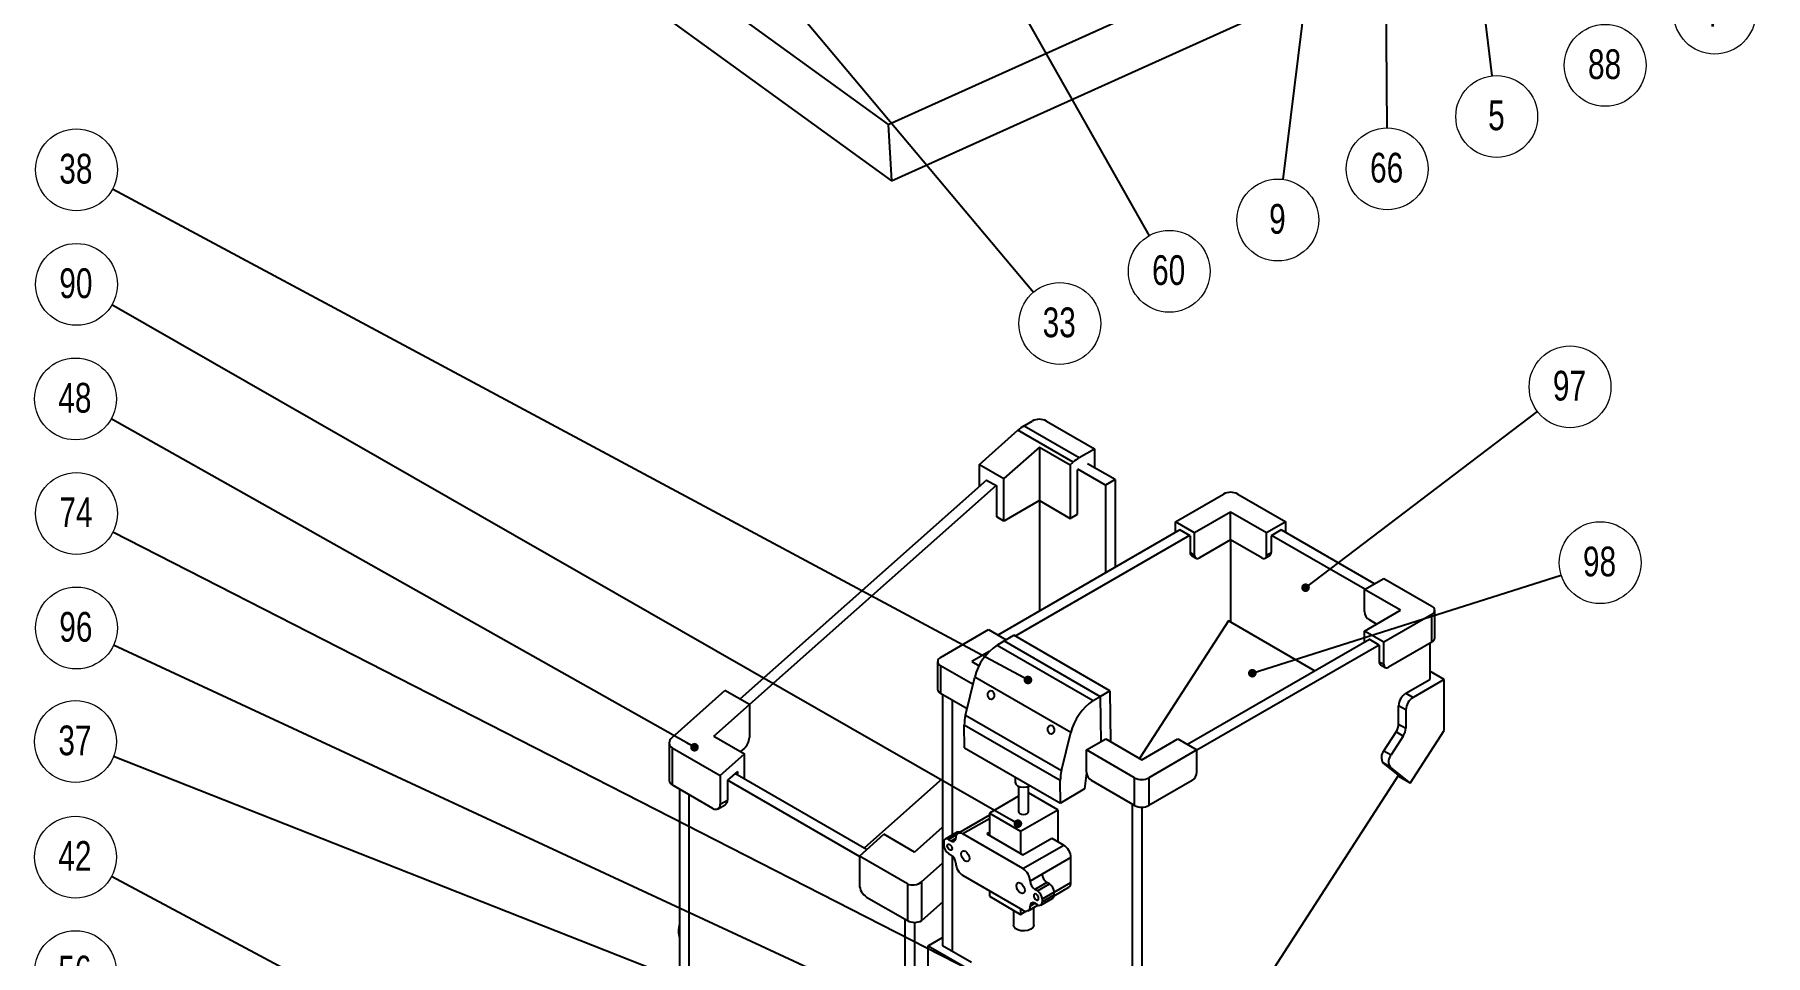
# Model space of a CAD drawing. Header units: millimetres. Extents: x 2 to 839, y 2 to 592.
# Drawn here: x 530.6 to 734.5, y 234.3 to 342.8 of the extents above; entities that cross this region are included whole.
import ezdxf

# ---------------------------------------------------------------- set-up
doc = ezdxf.new("R2010")
doc.units = ezdxf.units.MM
doc.styles.add('SLDTEXTSTYLE0', font='TXT', dxfattribs={"width": 0.75})
doc.dimstyles.new('SLDDIMSTYLE0', dxfattribs={"dimtxt": 0.18, "dimasz": 1.016, "dimexe": 0, "dimexo": 0.0625, "dimgap": 0, "dimtad": 0, "dimtih": 1, "dimtoh": 1, "dimdec": 0, "dimrnd": 1e-09, "dimzin": 0, "dimdsep": 46, "dimtxsty": 'Standard', "dimblk1": 'DOT', "dimblk2": 'DOT', "dimsah": 1, "dimcen": 0.09, "dimadec": 0, "dimazin": 0, "dimtfac": 1.016, "dimtdec": 0, "dimtofl": 0, "dimtmove": 0, "dimatfit": 3, "dimldrblk": 'DOT', "dimfxl": 1, "dimfrac": 2, "dimtolj": 1, "dimtzin": 0, "dimarcsym": 0})
doc.dimstyles.new('SLDDIMSTYLE1', dxfattribs={"dimtxt": 0.18, "dimasz": 3.302, "dimexe": 0, "dimexo": 0.0625, "dimgap": 0, "dimtad": 0, "dimtih": 1, "dimtoh": 1, "dimdec": 0, "dimrnd": 1e-09, "dimzin": 0, "dimdsep": 46, "dimtxsty": 'Standard', "dimsah": 1, "dimcen": 0.09, "dimadec": 0, "dimazin": 0, "dimtfac": 3.302, "dimtdec": 0, "dimtofl": 0, "dimtmove": 0, "dimatfit": 3, "dimfxl": 1, "dimfrac": 2, "dimtolj": 1, "dimtzin": 0, "dimarcsym": 0})

# ---------------------------------------------------------------- blocks, each defined once
blk = doc.blocks.new('SW_NOTE_9')
at = {"color": 0, "linetype": 'Continuous', "lineweight": 0}
blk.add_circle((-4.25, 2.28), 4.82, dxfattribs=at)
at = {"color": 0, "linetype": 'Continuous', "lineweight": 0, "insert": (-4.32, 4.16), "char_height": 3.5, "attachment_point": 2, "style": 'SLDTEXTSTYLE0'}
blk.add_mtext('38', dxfattribs=at)
blk = doc.blocks.new('_Dot')
at = {"color": 0, "linetype": 'ByBlock', "lineweight": -2}
blk.add_line((-0.5, 0), (-1, 0), dxfattribs=at)
at = {"color": 0, "linetype": 'ByBlock', "const_width": 0.5}
blk.add_lwpolyline([(-0.25, 0, 1), (0.25, 0, 1)], format="xyb", close=True, dxfattribs=at)
blk = doc.blocks.new('SW_NOTE_10')
at = {"color": 0, "linetype": 'Continuous', "lineweight": 0}
blk.add_circle((-4.48, 1.77), 4.82, dxfattribs=at)
at = {"color": 0, "linetype": 'Continuous', "lineweight": 0, "insert": (-4.55, 3.65), "char_height": 3.5, "attachment_point": 2, "style": 'SLDTEXTSTYLE0'}
blk.add_mtext('37', dxfattribs=at)
blk = doc.blocks.new('SW_NOTE_11')
at = {"color": 0, "linetype": 'Continuous', "lineweight": 0}
blk.add_circle((-4.25, 2.27), 4.82, dxfattribs=at)
at = {"color": 0, "linetype": 'Continuous', "lineweight": 0, "insert": (-4.32, 4.16), "char_height": 3.5, "attachment_point": 2, "style": 'SLDTEXTSTYLE0'}
blk.add_mtext('42', dxfattribs=at)
blk = doc.blocks.new('SW_NOTE_13')
at = {"color": 0, "linetype": 'Continuous', "lineweight": 0}
blk.add_circle((-4.2, 2.36), 4.82, dxfattribs=at)
at = {"color": 0, "linetype": 'Continuous', "lineweight": 0, "insert": (-4.27, 4.25), "char_height": 3.5, "attachment_point": 2, "style": 'SLDTEXTSTYLE0'}
blk.add_mtext('48', dxfattribs=at)
blk = doc.blocks.new('SW_NOTE_14')
at = {"color": 0, "linetype": 'Continuous', "lineweight": 0}
blk.add_circle((-4.53, 1.64), 4.82, dxfattribs=at)
at = {"color": 0, "linetype": 'Continuous', "lineweight": 0, "insert": (-4.6, 3.52), "char_height": 3.5, "attachment_point": 2, "style": 'SLDTEXTSTYLE0'}
blk.add_mtext('56', dxfattribs=at)
blk = doc.blocks.new('SW_NOTE_22')
at = {"color": 0, "linetype": 'Continuous', "lineweight": 0}
blk.add_circle((-4.29, 2.19), 4.82, dxfattribs=at)
at = {"color": 0, "linetype": 'Continuous', "lineweight": 0, "insert": (-4.36, 4.08), "char_height": 3.5, "attachment_point": 2, "style": 'SLDTEXTSTYLE0'}
blk.add_mtext('74', dxfattribs=at)
blk = doc.blocks.new('SW_NOTE_29')
at = {"color": 0, "linetype": 'Continuous', "lineweight": 0}
blk.add_circle((-4.18, 2.39), 4.82, dxfattribs=at)
at = {"color": 0, "linetype": 'Continuous', "lineweight": 0, "insert": (-4.25, 4.28), "char_height": 3.5, "attachment_point": 2, "style": 'SLDTEXTSTYLE0'}
blk.add_mtext('90', dxfattribs=at)
blk = doc.blocks.new('SW_NOTE_31')
at = {"color": 0, "linetype": 'Continuous', "lineweight": 0}
blk.add_circle((-4.37, 2.03), 4.82, dxfattribs=at)
at = {"color": 0, "linetype": 'Continuous', "lineweight": 0, "insert": (-4.44, 3.92), "char_height": 3.5, "attachment_point": 2, "style": 'SLDTEXTSTYLE0'}
blk.add_mtext('96', dxfattribs=at)
blk = doc.blocks.new('SW_NOTE_32')
at = {"color": 0, "linetype": 'Continuous', "lineweight": 0}
blk.add_circle((3.84, 2.91), 4.82, dxfattribs=at)
at = {"color": 0, "linetype": 'Continuous', "lineweight": 0, "insert": (3.77, 4.8), "char_height": 3.5, "attachment_point": 2, "style": 'SLDTEXTSTYLE0'}
blk.add_mtext('97', dxfattribs=at)
blk = doc.blocks.new('SW_NOTE_33')
at = {"color": 0, "linetype": 'Continuous', "lineweight": 0}
blk.add_circle((4.59, 1.46), 4.82, dxfattribs=at)
at = {"color": 0, "linetype": 'Continuous', "lineweight": 0, "insert": (4.52, 3.35), "char_height": 3.5, "attachment_point": 2, "style": 'SLDTEXTSTYLE0'}
blk.add_mtext('98', dxfattribs=at)
blk = doc.blocks.new('SW_NOTE_72')
at = {"color": 0, "linetype": 'Continuous', "lineweight": 0}
blk.add_circle((0.58, -4.78), 4.82, dxfattribs=at)
at = {"color": 0, "linetype": 'Continuous', "lineweight": 0, "insert": (0.55, -2.89), "char_height": 3.5, "attachment_point": 2, "style": 'SLDTEXTSTYLE0'}
blk.add_mtext('5', dxfattribs=at)
blk = doc.blocks.new('SW_NOTE_73')
at = {"color": 0, "linetype": 'Continuous', "lineweight": 0}
blk.add_circle((2.06, -4.36), 4.82, dxfattribs=at)
at = {"color": 0, "linetype": 'Continuous', "lineweight": 0, "insert": (2.02, -2.47), "char_height": 3.5, "attachment_point": 2, "style": 'SLDTEXTSTYLE0'}
blk.add_mtext('7', dxfattribs=at)
blk = doc.blocks.new('SW_NOTE_74')
at = {"color": 0, "linetype": 'Continuous', "lineweight": 0}
blk.add_circle((-0.59, -4.78), 4.82, dxfattribs=at)
at = {"color": 0, "linetype": 'Continuous', "lineweight": 0, "insert": (-0.63, -2.89), "char_height": 3.5, "attachment_point": 2, "style": 'SLDTEXTSTYLE0'}
blk.add_mtext('9', dxfattribs=at)
blk = doc.blocks.new('SW_NOTE_92')
at = {"color": 0, "linetype": 'Continuous', "lineweight": 0}
blk.add_circle((3.1, -3.69), 4.82, dxfattribs=at)
at = {"color": 0, "linetype": 'Continuous', "lineweight": 0, "insert": (3.03, -1.8), "char_height": 3.5, "attachment_point": 2, "style": 'SLDTEXTSTYLE0'}
blk.add_mtext('33', dxfattribs=at)
blk = doc.blocks.new('SW_NOTE_106')
at = {"color": 0, "linetype": 'Continuous', "lineweight": 0}
blk.add_circle((2.37, -4.19), 4.82, dxfattribs=at)
at = {"color": 0, "linetype": 'Continuous', "lineweight": 0, "insert": (2.3, -2.3), "char_height": 3.5, "attachment_point": 2, "style": 'SLDTEXTSTYLE0'}
blk.add_mtext('60', dxfattribs=at)
blk = doc.blocks.new('SW_NOTE_108')
at = {"color": 0, "linetype": 'Continuous', "lineweight": 0}
blk.add_circle((0.04, -4.82), 4.82, dxfattribs=at)
at = {"color": 0, "linetype": 'Continuous', "lineweight": 0, "insert": (-0.03, -2.93), "char_height": 3.5, "attachment_point": 2, "style": 'SLDTEXTSTYLE0'}
blk.add_mtext('66', dxfattribs=at)
blk = doc.blocks.new('SW_NOTE_115')
at = {"color": 0, "linetype": 'Continuous', "lineweight": 0}
blk.add_circle((0.55, -4.79), 4.82, dxfattribs=at)
at = {"color": 0, "linetype": 'Continuous', "lineweight": 0, "insert": (0.48, -2.9), "char_height": 3.5, "attachment_point": 2, "style": 'SLDTEXTSTYLE0'}
blk.add_mtext('88', dxfattribs=at)

msp = doc.modelspace()

# ---------------------------------------------------------------- linework, layer by layer
at = {"color": 7, "linetype": 'Continuous', "lineweight": 25}
for p, q in [((631.142, 332.194), (792.183, 404.769)), ((631.52, 325.573), (792.561, 398.148)), ((570.848, 375.869), (631.142, 332.194)), ((571.226, 369.248), (631.52, 325.573)), ((631.142, 332.194), (631.52, 325.573)), ((641.889, 292.161), (646.415, 296.174)), ((652.92, 292.419), (646.415, 296.174)), ((647.147, 296.708), (648.111, 297.265)), ((647.147, 296.708), (653.652, 292.953)), ((649.808, 297.265), (655.465, 293.999)), ((648.96, 294.207), (644.774, 290.495)), ((648.96, 294.207), (652.58, 292.117)), ((648.96, 294.207), (648.96, 287.891)), ((653.652, 292.953), (655.465, 293.999)), ((655.465, 293.999), (655.465, 291.754)), ((641.889, 292.161), (644.774, 290.495)), ((641.889, 289.566), (641.889, 292.161)), ((652.58, 292.117), (652.92, 292.419)), ((652.58, 292.117), (652.58, 285.801)), ((657.869, 290.366), (654.616, 292.244)), ((642.737, 290.319), (613.648, 264.525)), ((643.868, 289.665), (614.78, 263.872)), ((642.737, 290.319), (643.925, 289.633)), ((643.925, 285.965), (643.925, 289.633)), ((644.774, 285.475), (644.774, 290.495)), ((653.485, 291.55), (653.429, 291.517)), ((653.429, 286.291), (653.429, 291.517)), ((656.738, 289.713), (653.485, 291.591)), ((657.869, 290.366), (656.738, 289.713)), ((656.738, 289.713), (656.738, 279.366)), ((657.869, 290.366), (657.869, 280.019)), ((648.96, 287.891), (644.774, 285.475)), ((648.96, 287.891), (652.58, 285.801)), ((648.96, 287.891), (648.96, 274.876)), ((664.98, 285.398), (670.636, 288.664)), ((672.333, 288.664), (677.99, 285.398)), ((644.774, 285.475), (643.925, 285.965)), ((652.58, 285.801), (653.429, 286.291)), ((671.485, 286.541), (667.242, 284.092)), ((675.728, 284.092), (671.485, 286.541)), ((671.485, 283.275), (671.485, 286.541)), ((665.517, 284.434), (644.078, 272.058)), ((666.648, 283.781), (646.12, 271.931)), ((667.242, 284.092), (664.98, 285.398)), ((664.98, 284.124), (664.98, 285.398)), ((666.705, 283.749), (665.517, 284.434)), ((666.705, 283.749), (666.705, 281.789)), ((667.242, 281.479), (667.242, 284.092)), ((677.99, 285.398), (675.728, 284.092)), ((675.728, 281.479), (675.728, 284.092)), ((677.453, 284.434), (676.265, 283.749)), ((676.265, 283.749), (676.265, 281.789)), ((687.296, 277.446), (676.322, 283.781)), ((688.427, 278.099), (677.453, 284.434)), ((677.99, 284.124), (677.99, 285.398)), ((666.705, 281.789), (667.242, 281.479)), ((666.871, 281.423), (667.408, 281.112)), ((671.485, 283.275), (667.808, 281.152)), ((675.162, 281.152), (671.485, 283.275)), ((671.485, 283.275), (671.485, 273.566)), ((675.562, 281.112), (676.099, 281.423)), ((675.728, 281.479), (676.265, 281.789)), ((687.268, 277.43), (689.53, 278.736)), ((691.51, 274.981), (687.268, 277.43)), ((687.268, 274.817), (687.268, 277.43)), ((689.53, 278.736), (695.187, 275.47)), ((671.225, 273.716), (660.757, 257.53)), ((681.432, 267.824), (671.225, 273.716)), ((687.268, 272.531), (691.51, 274.981)), ((688.681, 273.347), (687.833, 273.837)), ((695.187, 274.491), (689.53, 271.225)), ((695.187, 271.225), (695.187, 274.491)), ((695.539, 271.714), (695.539, 274.981)), ((637.317, 269.429), (642.974, 272.695)), ((642.974, 272.695), (645.041, 271.501)), ((643.984, 270.87), (644.805, 271.361)), ((644.805, 271.361), (645.937, 272.036)), ((644.805, 271.361), (656.119, 264.829)), ((657.25, 265.505), (645.937, 272.036)), ((687.861, 271.535), (666.422, 259.158)), ((689.53, 271.225), (687.268, 272.531)), ((687.268, 271.192), (687.268, 272.531)), ((688.993, 270.882), (687.805, 271.568)), ((687.805, 271.568), (687.805, 271.503)), ((643.046, 270.123), (640.994, 268.939)), ((643.984, 270.87), (655.298, 264.338)), ((688.993, 270.882), (667.525, 258.489)), ((688.993, 270.882), (688.993, 268.922)), ((689.53, 268.612), (689.53, 271.225)), ((695.187, 271.225), (690.096, 268.285)), ((694.961, 271.094), (694.961, 266.835)), ((636.966, 268.939), (636.966, 265.673)), ((641.136, 266.245), (637.317, 268.449)), ((637.317, 268.449), (637.317, 265.183)), ((640.994, 268.939), (641.849, 268.446)), ((688.993, 268.922), (689.53, 268.612)), ((689.159, 268.556), (689.696, 268.246)), ((696.658, 266.835), (694.961, 267.815)), ((605.685, 260.013), (611.907, 265.53)), ((614.792, 263.865), (611.907, 265.53)), ((640.433, 263.384), (637.317, 265.183)), ((640.247, 262.628), (641.348, 267.107)), ((652.661, 260.576), (641.348, 267.107)), ((656.119, 264.829), (657.25, 265.505)), ((657.25, 265.505), (657.342, 259.502)), ((692.132, 265.203), (694.961, 266.835)), ((692.132, 265.203), (692.981, 264.713)), ((696.658, 266.835), (692.981, 264.713)), ((696.658, 260.806), (696.658, 266.835)), ((610.606, 260.153), (614.792, 263.865)), ((614.792, 263.865), (614.792, 260.01)), ((637.544, 265.052), (637.544, 235.46)), ((638.675, 264.399), (638.675, 248.491)), ((655.298, 264.338), (656.119, 264.829)), ((656.119, 264.829), (656.2, 259.495)), ((692.132, 263.243), (691.284, 263.733)), ((691.284, 261.577), (691.284, 263.733)), ((692.132, 263.243), (692.132, 261.087)), ((651.419, 254.933), (640.105, 261.464)), ((640.146, 258.777), (640.105, 261.464)), ((640.247, 262.628), (651.561, 256.097)), ((691.284, 261.577), (692.132, 261.087)), ((605.333, 259.337), (605.333, 254.916)), ((610.606, 260.153), (614.227, 258.063)), ((651.561, 256.097), (652.661, 260.576)), ((654.514, 258.522), (656.777, 259.828)), ((656.777, 259.828), (661.02, 257.379)), ((661.02, 257.379), (665.262, 259.828)), ((665.262, 259.828), (667.525, 258.522)), ((689.551, 258.44), (690.981, 260.651)), ((691.829, 260.161), (690.399, 257.95)), ((691.829, 260.161), (690.981, 260.651)), ((692.658, 254.621), (696.658, 260.806)), ((605.685, 258.77), (611.342, 255.505)), ((605.685, 258.77), (605.685, 254.426)), ((611.342, 255.505), (614.227, 258.063)), ((614.163, 258.7), (613.753, 258.336)), ((614.227, 255.081), (614.227, 258.063)), ((640.146, 258.777), (651.46, 252.246)), ((660.171, 255.256), (654.514, 258.522)), ((654.514, 255.909), (654.514, 258.522)), ((667.525, 258.522), (661.868, 255.256)), ((667.525, 255.909), (667.525, 258.522)), ((690.294, 256.509), (689.446, 256.999)), ((691.264, 255.546), (689.446, 256.999)), ((689.551, 258.44), (690.399, 257.95)), ((611.342, 255.505), (611.342, 252.14)), ((613.378, 256.004), (612.19, 254.951)), ((612.19, 254.951), (612.19, 252.63)), ((627.746, 245.97), (612.19, 254.951)), ((628.595, 246.787), (613.082, 255.742)), ((613.378, 256.004), (613.378, 255.571)), ((637.544, 255.174), (628.294, 246.96)), ((646.09, 255.346), (646.09, 254.719)), ((651.46, 252.246), (651.419, 254.933)), ((654.517, 255.846), (654.288, 253.935)), ((660.171, 251.99), (655.08, 254.929)), ((660.171, 251.99), (660.171, 255.256)), ((661.868, 255.256), (661.868, 251.99)), ((666.959, 254.929), (661.868, 251.99)), ((691.264, 255.546), (674.429, 229.515)), ((690.294, 256.509), (692.658, 254.621)), ((692.658, 254.621), (691.207, 255.458)), ((610.493, 251.65), (605.685, 254.426)), ((606.533, 253.936), (606.533, 232.202)), ((607.665, 253.283), (607.665, 231.549)), ((646.49, 253.066), (643.059, 251.086)), ((646.49, 254.257), (646.49, 251.29)), ((647.69, 251.29), (647.69, 254.257)), ((651.12, 251.494), (647.69, 253.474)), ((647.797, 254.311), (647.838, 254.336)), ((654.288, 253.935), (651.46, 252.246)), ((611.093, 251.591), (611.941, 252.081)), ((611.342, 252.14), (612.19, 252.63)), ((643.059, 251.086), (646.736, 248.963)), ((643.059, 251.086), (643.059, 248.466)), ((646.736, 248.963), (651.12, 251.494)), ((651.12, 251.494), (651.12, 247.731)), ((659.888, 252.153), (659.888, 222.561)), ((661.02, 251.787), (661.02, 221.908)), ((634.252, 246.503), (637.544, 249.422)), ((639.265, 248.832), (637.851, 248.016)), ((643.059, 250.831), (639.348, 248.689)), ((646.736, 248.963), (646.736, 246.343)), ((627.746, 246.034), (630.631, 248.593)), ((634.252, 246.503), (630.631, 248.593)), ((637.685, 247.649), (637.685, 247.323)), ((638.251, 247.976), (638.534, 247.813)), ((647.019, 244.547), (639.948, 248.629)), ((643.059, 248.793), (642.776, 248.629)), ((642.776, 248.629), (647.019, 246.18)), ((647.019, 246.18), (650.413, 248.14)), ((647.019, 244.547), (651.827, 247.323)), ((650.413, 248.14), (651.827, 247.323)), ((633.403, 242.769), (627.746, 246.034)), ((627.746, 246.034), (627.746, 242.67)), ((635.1, 243.031), (637.544, 245.198)), ((638.251, 246.343), (638.534, 246.18)), ((638.675, 246.077), (638.675, 234.807)), ((652.676, 245.853), (649.282, 243.894)), ((652.676, 242.914), (652.676, 245.853)), ((633.403, 242.769), (633.403, 238.424)), ((635.1, 238.424), (635.1, 243.031)), ((647.019, 239.648), (639.948, 243.73)), ((649.282, 243.894), (647.868, 243.078)), ((649.847, 242.914), (648.433, 242.098)), ((648.716, 241.935), (650.13, 242.751)), ((650.13, 242.751), (649.847, 242.914)), ((628.595, 241.2), (633.403, 238.424)), ((643.059, 241.934), (643.059, 241.287)), ((643.059, 241.287), (646.736, 239.165)), ((648.716, 241.935), (648.433, 242.098)), ((649.116, 240.262), (650.53, 241.078)), ((650.696, 241.771), (649.282, 240.955)), ((649.282, 240.628), (650.696, 241.445)), ((649.282, 240.955), (649.282, 240.628)), ((650.691, 241.362), (652.427, 242.365)), ((650.696, 241.445), (650.696, 241.771)), ((637.544, 240.591), (635.1, 238.424)), ((645.89, 239.653), (645.89, 237.899)), ((646.736, 239.811), (646.736, 239.165)), ((646.736, 239.165), (647.375, 239.533)), ((647.619, 239.589), (648.79, 240.265)), ((648.29, 237.899), (648.29, 239.976)), ((648.716, 240.302), (648.433, 240.465)), ((633.12, 238.588), (633.12, 216.854)), ((634.252, 238.222), (634.252, 216.201)), ((635.847, 235.46), (637.544, 236.44)), ((635.847, 235.46), (640.089, 233.011)), ((635.847, 227.295), (635.847, 235.46)), ((640.938, 233.501), (637.544, 235.46))]:
    msp.add_line(p, q, dxfattribs=at)
at = {"color": 8, "linetype": 'Continuous', "lineweight": 25}
for p, q in [((643.059, 250.426), (639.948, 248.629)), ((639.182, 248.514), (638.251, 247.976)), ((638.534, 247.813), (639.099, 248.139)), ((650.696, 241.771), (652.676, 242.914)), ((647.868, 240.138), (648.433, 240.465))]:
    msp.add_line(p, q, dxfattribs=at)
at = {"color": 7, "linetype": 'Continuous', "lineweight": 25, "flags": 128}
for points in [[(646.09, 254.719), (646.166, 254.498), (646.383, 254.311), (646.707, 254.186), (647.09, 254.142), (647.472, 254.186), (647.797, 254.311)], [(646.49, 251.29), (646.535, 251.157), (646.665, 251.045), (646.86, 250.97), (647.09, 250.943), (647.319, 250.97), (647.514, 251.045)], [(647.514, 251.045), (647.644, 251.157), (647.69, 251.29)], [(638.392, 246.751), (638.284, 246.839), (638.192, 246.962), (638.131, 247.104), (638.109, 247.241), (638.131, 247.354), (638.192, 247.424), (638.284, 247.442), (638.392, 247.404), (638.501, 247.317), (638.592, 247.193), (638.654, 247.052), (638.675, 246.915), (638.654, 246.802), (638.592, 246.731), (638.501, 246.714), (638.392, 246.751)], [(640.231, 246.588), (640.42, 246.435), (640.581, 246.219), (640.688, 245.971), (640.726, 245.731), (640.688, 245.534), (640.581, 245.41), (640.42, 245.379), (640.231, 245.445), (640.041, 245.598), (639.881, 245.814), (639.773, 246.062), (639.736, 246.302), (639.773, 246.499), (639.881, 246.623), (640.041, 246.654), (640.231, 246.588)], [(646.736, 242.833), (646.926, 242.68), (647.086, 242.463), (647.193, 242.216), (647.231, 241.975), (647.193, 241.778), (647.086, 241.655), (646.926, 241.624), (646.736, 241.689), (646.547, 241.842), (646.386, 242.059), (646.279, 242.306), (646.241, 242.547), (646.279, 242.744), (646.386, 242.867), (646.547, 242.898), (646.736, 242.833)], [(648.575, 240.873), (648.683, 240.835), (648.775, 240.853), (648.836, 240.924), (648.857, 241.036), (648.836, 241.174), (648.775, 241.315), (648.683, 241.439), (648.575, 241.526), (648.466, 241.564), (648.375, 241.546), (648.313, 241.476), (648.292, 241.363), (648.313, 241.226), (648.375, 241.084), (648.466, 240.96), (648.575, 240.873)], [(648.29, 237.899), (648.285, 237.838), (648.177, 237.606), (647.938, 237.409), (647.597, 237.271), (647.194, 237.208), (646.779, 237.229), (646.401, 237.331), (646.107, 237.501), (645.931, 237.719), (645.89, 237.899)]]:
    msp.add_lwpolyline(points, dxfattribs=at)
at = {"color": 7, "linetype": 'Continuous', "lineweight": 25}
for centre, radius, start, end in [((649.426, 292.813), 4.513, 120.34252, 131.86476), ((648.96, 295.627), 1.844, 62.60946, 117.39063), ((655.932, 289.058), 4.513, 120.34252, 131.86476), ((671.485, 287.026), 1.844, 62.60949, 117.39051), ((667.097, 281.746), 0.394, 173.70302, 234.98455), ((667.587, 281.423), 0.349, 170.78696, 309.20229), ((675.383, 281.423), 0.349, 230.79771, 9.21304), ((675.884, 281.74), 0.384, 304.05776, 7.25468), ((695.001, 274.981), 0.524, 290.78302, 69.21673), ((688.496, 274.873), 1.229, 182.60575, 237.394), ((694.938, 271.774), 0.604, 294.37488, 354.30457), ((637.503, 268.939), 0.524, 110.78294, 249.21755), ((647.463, 265.627), 6.292, 123.57033, 166.39589), ((689.385, 268.879), 0.394, 173.70302, 234.98455), ((689.875, 268.556), 0.349, 170.78696, 309.20229), ((637.567, 265.733), 0.604, 185.69637, 245.6251), ((693.126, 263.649), 1.844, 122.60518, 177.39482), ((658.777, 259.096), 6.292, 123.57033, 166.39589), ((693.975, 263.159), 1.844, 122.60518, 177.39482), ((644.727, 261.489), 4.622, 165.734, 180.31332), ((689.51, 261.645), 1.776, 325.949, 357.78608), ((690.358, 261.156), 1.776, 325.949, 357.78608), ((612.914, 260.106), 1.881, 311.62806, 357.06569), ((690.427, 257.652), 1.179, 138.05162, 213.64484), ((691.276, 257.162), 1.179, 138.05162, 213.64484), ((605.934, 254.976), 0.604, 185.69427, 245.62627), ((656.041, 254.958), 4.622, 165.734, 180.31332), ((655.743, 255.965), 1.229, 182.60575, 237.394), ((661.02, 256.894), 1.844, 242.60928, 297.39064), ((666.297, 255.965), 1.229, 302.60588, 357.39436), ((610.824, 252.056), 0.524, 230.79618, 9.21457), ((611.638, 252.549), 0.558, 302.9721, 8.34041), ((661.02, 253.628), 1.844, 242.60928, 297.39064), ((639.426, 248.493), 0.375, 63.72023, 115.3429), ((638.03, 247.705), 0.349, 50.79572, 189.21356), ((638.913, 247.379), 1.229, 182.60619, 237.39381), ((638.755, 248.083), 0.349, 230.79803, 9.21272), ((639.617, 248.223), 0.524, 50.79772, 189.21402), ((650.834, 245.77), 1.844, 2.60559, 57.39408), ((637.871, 245.144), 1.229, 2.60537, 57.39463), ((640.942, 245.284), 1.844, 182.60579, 237.39421), ((646.025, 242.994), 1.844, 2.60559, 57.39408), ((649.096, 243.134), 1.229, 182.60619, 237.39381), ((650.51, 243.95), 1.229, 182.60619, 237.39381), ((649.468, 241.715), 1.229, 2.60558, 57.39492), ((652.082, 242.852), 0.597, 305.30966, 6.00286), ((629.589, 242.754), 1.844, 182.60547, 237.39469), ((648.054, 240.899), 1.229, 2.60558, 57.39492), ((650.315, 241.396), 0.384, 304.05595, 7.2551), ((647.35, 240.054), 0.524, 230.79728, 9.21348), ((648.212, 240.194), 0.349, 50.79652, 189.21423), ((648.937, 240.572), 0.349, 230.79803, 9.21272), ((610.216, 237.197), 3.769, 167.71427, 192.28573), ((634.252, 240.062), 1.844, 242.6095, 297.39034)]:
    msp.add_arc(centre, radius, start, end, dxfattribs=at)
for centre in [(643.252, 265.001), (650.323, 260.919)]:
    msp.add_ellipse(centre, major_axis=(-0.062, 0.518), ratio=0.7087694, dxfattribs=at)
for centre, start_param, end_param in [((606.533, 259.523), 2.1389709, 3.7097673), ((634.252, 243.521), 3.7097673, 5.2805636)]:
    msp.add_ellipse(centre, major_axis=(1.172, 0.371), ratio=0.6978515, start_param=start_param, end_param=end_param, dxfattribs=at)

# ---------------------------------------------------------------- block references
at = {"color": 7, "linetype": 'Continuous', "lineweight": 0}
for name, p in [('SW_NOTE_73', (726.462, 349.672)), ('SW_NOTE_115', (715.069, 343.949)), ('SW_NOTE_72', (702.259, 337.91)), ('SW_NOTE_9', (539.749, 324.58)), ('SW_NOTE_108', (689.899, 331.791)), ('SW_NOTE_74', (677.632, 325.72)), ('SW_NOTE_29', (539.683, 310.971)), ('SW_NOTE_106', (661.886, 319.094)), ('SW_NOTE_92', (648.262, 312.438)), ('SW_NOTE_32', (707.642, 298.381)), ('SW_NOTE_13', (539.583, 297.511)), ('SW_NOTE_22', (539.793, 284.191)), ('SW_NOTE_33', (710.438, 279.125)), ('SW_NOTE_31', (539.872, 270.862)), ('SW_NOTE_10', (539.866, 257.752)), ('SW_NOTE_11', (539.632, 243.637)), ('SW_NOTE_14', (539.915, 230.781))]:
    msp.add_blockref(name, p, dxfattribs=at)

# ---------------------------------------------------------------- leaders
for points, dimstyle in [([(693.719, 408.136), (702.259, 337.91)], 'SLDDIMSTYLE1'), ([(686.947, 401.149), (677.632, 325.72)], 'SLDDIMSTYLE1'), ([(689.342, 395.589), (689.899, 331.791)], 'SLDDIMSTYLE1'), ([(625.168, 383.91), (661.886, 319.094)], 'SLDDIMSTYLE0'), ([(591.172, 380.394), (648.262, 312.438)], 'SLDDIMSTYLE0'), ([(647.608, 266.77), (539.749, 324.58)], 'SLDDIMSTYLE0'), ([(646.423, 249.843), (539.683, 310.971)], 'SLDDIMSTYLE0'), ([(680.316, 277.639), (707.642, 298.381)], 'SLDDIMSTYLE0'), ([(608.316, 258.842), (539.583, 297.511)], 'SLDDIMSTYLE0'), ([(688.365, 208.3), (539.793, 284.191)], 'SLDDIMSTYLE1'), ([(674.043, 267.565), (710.438, 279.125)], 'SLDDIMSTYLE0'), ([(666.354, 212.136), (539.872, 270.862)], 'SLDDIMSTYLE0'), ([(669.778, 206.548), (539.866, 257.752)], 'SLDDIMSTYLE0'), ([(608.019, 207.052), (539.632, 243.637)], 'SLDDIMSTYLE0')]:
    msp.add_leader(points, dimstyle=dimstyle, dxfattribs=at)

doc.saveas('drawing.dxf')
